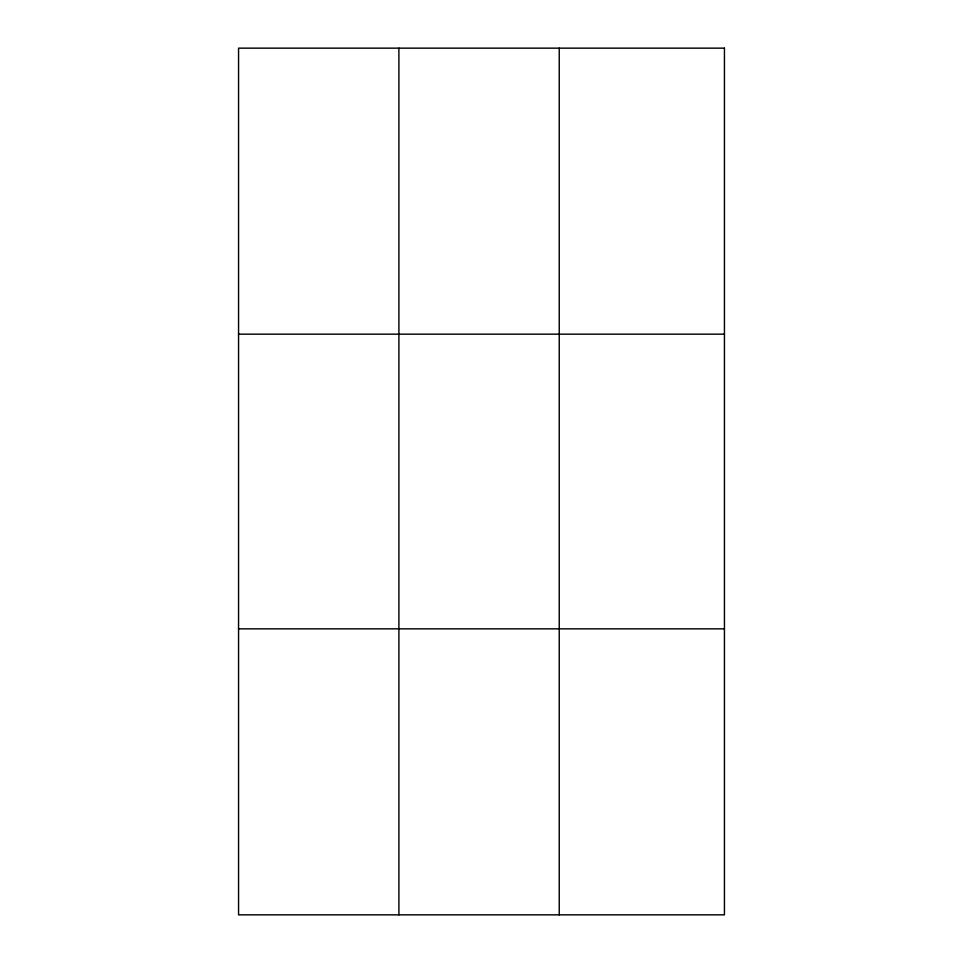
<?xml version="1.0" encoding="UTF-8"?>
<svg xmlns="http://www.w3.org/2000/svg" width="963" height="963" viewBox="0 0 963 963"><rect width="100%" height="100%" fill="white"/><g stroke="black" fill="none" stroke-linecap="round" stroke-linejoin="round"><path stroke-width="1.44" d="M398.899 914.85L398.899 48.15M559.238 914.85L559.238 48.15M238.559 334.161L724.441 334.161M238.559 628.839L724.441 628.839M724.441 48.15L724.441 914.85L238.559 914.85L238.559 48.15L724.441 48.15"/></g></svg>
